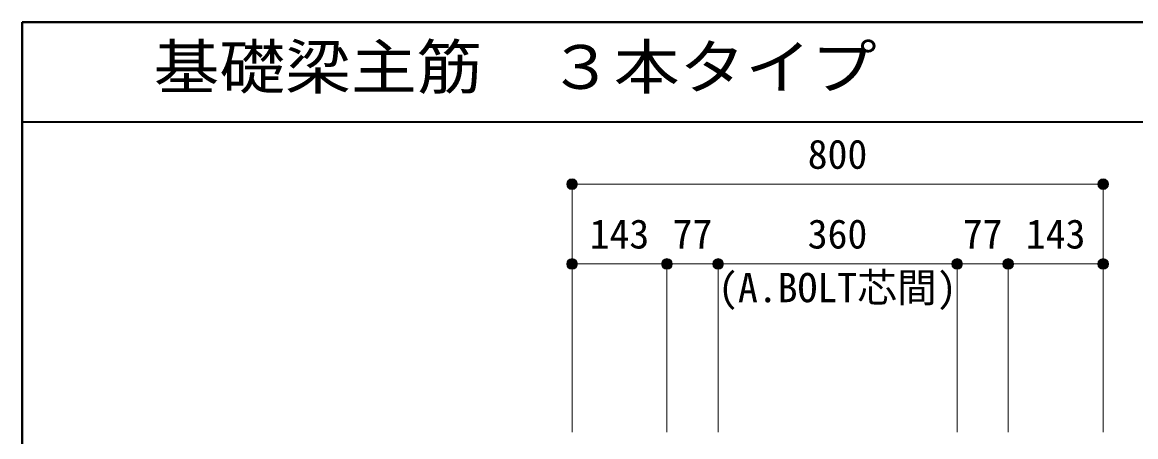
# Model space of a CAD drawing. Units: millimetres at full size, sheet at 1:20. Extents: x -3982 to 3969, y -2797 to 2801.
# Drawn here: x -3982 to -2305, y 2177 to 2801 of the extents above; entities that cross this region are included whole.
import ezdxf
from ezdxf.enums import TextEntityAlignment as Align

# ---------------------------------------------------------------- set-up
doc = ezdxf.new("R2010")
doc.units = ezdxf.units.MM
doc.header["$LTSCALE"] = 20
doc.header["$PDMODE"] = 32
doc.header["$PDSIZE"] = 12
for name, color, linetype, lineweight in [('6-7_文字', 7, 'Continuous', 18), ('6-D_寸法', 4, 'Continuous', 9), ('F-0_枠', 6, 'Continuous', 40)]:
    doc.layers.add(name, color=color, linetype=linetype, lineweight=lineweight)
doc.styles.add('ＭＳ ゴシック', font='')
doc.styles.get('ＭＳ ゴシック').set_extended_font_data('MS Gothic')

msp = doc.modelspace()

# ---------------------------------------------------------------- linework, layer by layer
at = {"layer": '6-D_寸法'}
for p, q in [((-2353.87, 2557.15), (-3153.87, 2557.15)), ((-2353.87, 2557.15), (-2353.87, 2437.15)), ((-3153.87, 2437.15), (-3010.87, 2437.15)), ((-3010.87, 2437.15), (-3010.87, 2184.12)), ((-3010.87, 2437.15), (-2933.87, 2437.15)), ((-2933.87, 2437.15), (-2933.87, 2184.12)), ((-2573.87, 2437.15), (-2933.87, 2437.15)), ((-2933.87, 2437.15), (-2573.87, 2437.15)), ((-2573.87, 2437.15), (-2573.87, 2184.12)), ((-2573.87, 2437.15), (-2496.87, 2437.15)), ((-2496.87, 2437.15), (-2496.87, 2184.12)), ((-2496.87, 2437.15), (-2353.87, 2437.15)), ((-2353.87, 2437.15), (-2353.87, 2184.12))]:
    msp.add_line(p, q, dxfattribs=at)
msp.add_lwpolyline([(-3153.87, 2557.15), (-3153.87, 2437.15), (-3153.87, 2184.12)], dxfattribs=at)
for centre, radius in [((-3153.87, 2557.15), 8), ((-3153.87, 2557.15), 7.2), ((-3153.87, 2557.15), 6.4), ((-3153.87, 2557.15), 5.6), ((-3153.87, 2557.15), 4.8), ((-3153.87, 2557.15), 4), ((-3153.87, 2557.15), 3.2), ((-3153.87, 2557.15), 2.4), ((-3153.87, 2557.15), 1.6), ((-3153.87, 2557.15), 0.8), ((-2353.87, 2557.15), 8), ((-2353.87, 2557.15), 7.2), ((-2353.87, 2557.15), 6.4), ((-2353.87, 2557.15), 5.6), ((-2353.87, 2557.15), 4.8), ((-2353.87, 2557.15), 4), ((-2353.87, 2557.15), 3.2), ((-2353.87, 2557.15), 2.4), ((-2353.87, 2557.15), 1.6), ((-2353.87, 2557.15), 0.8), ((-3153.87, 2437.15), 8), ((-3153.87, 2437.15), 7.2), ((-3153.87, 2437.15), 6.4), ((-3153.87, 2437.15), 5.6), ((-3153.87, 2437.15), 4.8), ((-3153.87, 2437.15), 4), ((-3153.87, 2437.15), 3.2), ((-3153.87, 2437.15), 2.4), ((-3153.87, 2437.15), 1.6), ((-3153.87, 2437.15), 0.8), ((-3010.87, 2437.15), 8), ((-3010.87, 2437.15), 7.2), ((-3010.87, 2437.15), 6.4), ((-3010.87, 2437.15), 5.6), ((-3010.87, 2437.15), 4.8), ((-3010.87, 2437.15), 4), ((-3010.87, 2437.15), 3.2), ((-3010.87, 2437.15), 2.4), ((-3010.87, 2437.15), 1.6), ((-3010.87, 2437.15), 0.8), ((-2933.87, 2437.15), 8), ((-2933.87, 2437.15), 7.2), ((-2933.87, 2437.15), 6.4), ((-2933.87, 2437.15), 5.6), ((-2933.87, 2437.15), 4.8), ((-2933.87, 2437.15), 4), ((-2933.87, 2437.15), 3.2), ((-2933.87, 2437.15), 2.4), ((-2933.87, 2437.15), 1.6), ((-2933.87, 2437.15), 0.8), ((-2573.87, 2437.15), 8), ((-2573.87, 2437.15), 7.2), ((-2573.87, 2437.15), 6.4), ((-2573.87, 2437.15), 5.6), ((-2573.87, 2437.15), 4.8), ((-2573.87, 2437.15), 4), ((-2573.87, 2437.15), 3.2), ((-2573.87, 2437.15), 2.4), ((-2573.87, 2437.15), 1.6), ((-2573.87, 2437.15), 0.8), ((-2496.87, 2437.15), 8), ((-2496.87, 2437.15), 7.2), ((-2496.87, 2437.15), 6.4), ((-2496.87, 2437.15), 5.6), ((-2496.87, 2437.15), 4.8), ((-2496.87, 2437.15), 4), ((-2496.87, 2437.15), 3.2), ((-2496.87, 2437.15), 2.4), ((-2496.87, 2437.15), 1.6), ((-2496.87, 2437.15), 0.8), ((-2353.87, 2437.15), 8), ((-2353.87, 2437.15), 7.2), ((-2353.87, 2437.15), 6.4), ((-2353.87, 2437.15), 5.6), ((-2353.87, 2437.15), 4.8), ((-2353.87, 2437.15), 4), ((-2353.87, 2437.15), 3.2), ((-2353.87, 2437.15), 2.4), ((-2353.87, 2437.15), 1.6), ((-2353.87, 2437.15), 0.8)]:
    msp.add_circle(centre, radius, dxfattribs=at)
at = {"layer": '6-D_寸法', "color": 7}
for p in [(-3153.87, 2557.15), (-2353.87, 2557.15), (-3153.87, 2437.15), (-3010.87, 2437.15), (-2933.87, 2437.15), (-2573.87, 2437.15), (-2496.87, 2437.15), (-2353.87, 2437.15)]:
    msp.add_point(p, dxfattribs=at)
at = {"layer": 'F-0_枠'}
for q in [(-3981.92, -2786.81), (3969.4, 2800.77)]:
    msp.add_line((-3981.92, 2800.77), q, dxfattribs=at)
at = {"layer": 'F-0_枠', "color": 2, "lineweight": 35}
msp.add_line((-3981.92, 2650.77), (2482.4, 2650.77), dxfattribs=at)

# ---------------------------------------------------------------- texts
at = {"layer": '6-7_文字', "color": 2, "style": 'ＭＳ ゴシック', "width": 1.1}
msp.add_text('\u3000\u3000基礎梁主筋\u3000３本タイプ', height=65.98, dxfattribs=at).set_placement((-3981.92, 2680.77), align=Align.BOTTOM_LEFT)
at = {"layer": '6-D_寸法', "style": 'ＭＳ ゴシック'}
for s, p in [('800', (-2798.87, 2567.15)), ('143', (-3127.37, 2447.15)), ('77', (-3002.37, 2447.15)), ('360', (-2798.87, 2447.15)), ('77', (-2565.37, 2447.15)), ('143', (-2470.37, 2447.15)), ('(A.BOLT芯間)', (-2933.87, 2366.42))]:
    msp.add_text(s, height=43.99, dxfattribs=at).set_placement(p, align=Align.BOTTOM_LEFT)

doc.saveas('drawing.dxf')
